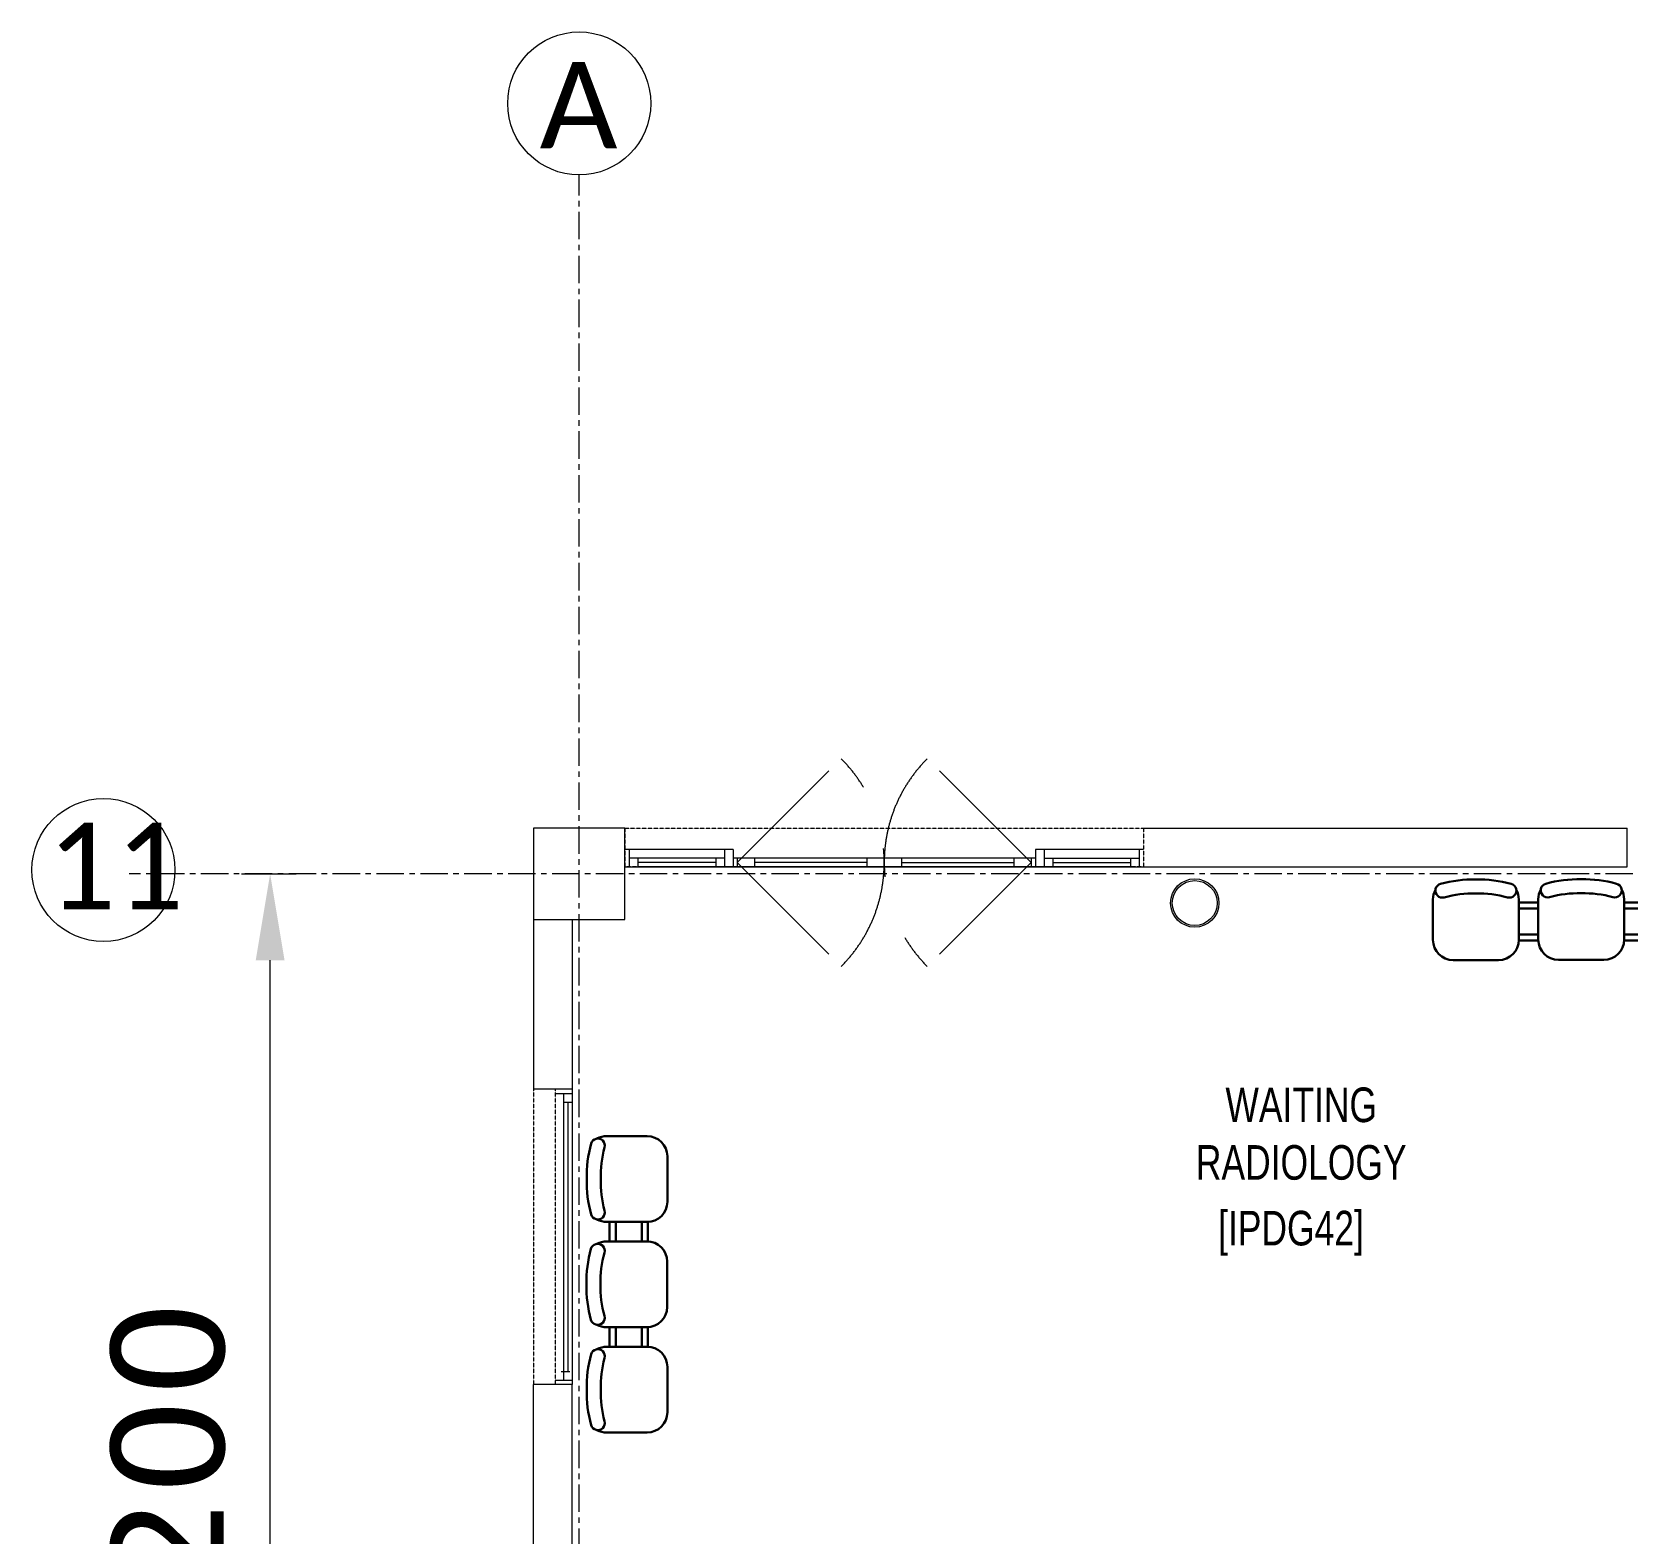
# Model space of a CAD drawing. Header units: millimetres. Extents: x 26027 to 581921, y 7230 to 233891.
# Drawn here: x 448286 to 457517, y 152929 to 161618 of the extents above; entities that cross this region are included whole.
import ezdxf

# ---------------------------------------------------------------- set-up
doc = ezdxf.new("R2010")
doc.units = ezdxf.units.MM
doc.header["$LTSCALE"] = 5
for name, pattern in [('CENTER', [50.8, 31.75, -6.35, 6.35, -6.35]), ('DASHED', [0.75, 0.5, -0.25]), ('HIDDEN2', [0.1875, 0.125, -0.0625])]:
    doc.linetypes.add(name, pattern=pattern)
doc.layers.get('0').update_dxf_attribs({"color": 252})
doc.layers.get('DEFPOINTS').update_dxf_attribs({"color": 252})
for name, color, linetype, lineweight in [('72_EGR_BASE_TEXT', 252, 'Continuous', 5), ('Aluminum', 252, 'Continuous', 5), ('AxisBalloons_2', 252, 'Continuous', 0), ('Dims', 252, 'Continuous', 5), ('GE-ARCHITECTURAL_ELEMENTS', 8, 'Continuous', 30), ('Medical Equipment and Furniture', 252, 'Continuous', 0), ('Proj', 252, 'HIDDEN2', 5), ('Structure', 252, 'Continuous', 5), ('Text', 252, 'Continuous', 5), ('Walls', 252, 'Continuous', 5)]:
    doc.layers.add(name, color=color, linetype=linetype, lineweight=lineweight)
doc.layers.add('axes', color=252, linetype='Continuous')
doc.styles.add('Dimension', font='verdana.ttf')
doc.styles.get("Standard").update_dxf_attribs({"font": 'calibri.ttf'})
doc.styles.add('X3G_ENTITY_2587EA', font='swisscl.ttf', dxfattribs={"height": 200})
doc.dimstyles.new('D500', dxfattribs={"dimtxt": 650, "dimasz": 500, "dimexe": 150, "dimexo": 100, "dimgap": 250, "dimtad": 1, "dimdec": 0, "dimtxsty": 'Dimension', "dimcen": 100, "dimdle": 150, "dimclrd": 250, "dimclre": 250, "dimclrt": 7, "dimadec": 0, "dimazin": 0, "dimtfac": 1, "dimtdec": 0, "dimtmove": 0, "dimatfit": 3, "dimfxl": 1, "dimlwd": 5, "dimlwe": 5, "dimarcsym": 0})

# ---------------------------------------------------------------- blocks, each defined once
blk = doc.blocks.new('WM00001-P')
blk.add_circle((0, 0), 0.14)
at = {"color": 8}
blk.add_circle((0, 0), 0.13, dxfattribs=at)
blk = doc.blocks.new('3seater')
at = {"layer": 'GE-ARCHITECTURAL_ELEMENTS'}
for p, q in [((-958973.1, -382949.7, 0), (-958973.1, -383188.2, 0)), ((-958476.3, -382949.7, 0), (-958476.3, -383188.2, 0)), ((-958476.3, -382949.7, 0), (-958476.3, -383165.8, 0)), ((-958476.3, -382971.4, 0), (-958363.6, -382971.4, 0)), ((-958363.6, -382948.4, 0), (-958363.6, -383187, 0)), ((-957866.8, -382948.4, 0), (-957866.8, -383164.5, 0)), ((-957866.8, -382948.4, 0), (-957866.8, -383187, 0)), ((-957754.1, -382971.4, 0), (-957866.8, -382971.4, 0)), ((-957754.1, -382949.7, 0), (-957754.1, -383188.2, 0)), ((-957754.1, -382949.7, 0), (-957754.1, -383165.8, 0)), ((-957257.3, -382949.7, 0), (-957257.3, -383188.2, 0)), ((-958476.3, -383007.5, 0), (-958363.6, -383007.5, 0)), ((-957754.1, -383007.5, 0), (-957866.8, -383007.5, 0)), ((-958476.3, -383157.4, 0), (-958363.6, -383157.4, 0)), ((-957754.1, -383157.4, 0), (-957866.8, -383157.4, 0)), ((-958476.3, -383192.2, 0), (-958363.5, -383192.2, 0)), ((-957754.1, -383192.2, 0), (-957866.9, -383192.2, 0)), ((-958856, -383305.4, 0), (-958593.5, -383305.4, 0)), ((-958246.5, -383304.2, 0), (-957984, -383304.2, 0)), ((-957374.4, -383305.4, 0), (-957636.9, -383305.4, 0))]:
    blk.add_line(p, q, dxfattribs=at)
for centre, radius, start, end in [((-958918.6, -382903.3, 0), 40.5, 105.63896, 285.63897), ((-958744.2, -383526.3, 0), 687.4, 88.37526, 105.63897), ((-958705.2, -383526.3, 0), 687.4, 74.36103, 91.62474), ((-958530.8, -382903.3, 0), 40.5, 254.36103, 74.36104), ((-958309.1, -382902.1, 0), 40.5, 105.63896, 285.63897), ((-958134.7, -383525, 0), 687.4, 88.37526, 105.63897), ((-958095.7, -383525, 0), 687.4, 74.36103, 91.62474), ((-957921.3, -382902.1, 0), 40.5, 254.36103, 74.36104), ((-957699.6, -382903.3, 0), 40.5, 105.63896, 285.63897), ((-957525.2, -383526.3, 0), 687.4, 88.37526, 105.63897), ((-957486.2, -383526.3, 0), 687.4, 74.36103, 91.62474), ((-957311.8, -382903.3, 0), 40.5, 254.36103, 74.36104), ((-958856, -382954.9, 0), 117.2, 151.03012, 180), ((-958744.2, -383526.3, 0), 606.4, 88.15806, 105.63897), ((-958705.2, -383526.3, 0), 606.4, 74.36103, 91.84194), ((-958593.5, -382954.9, 0), 117.2, 0, 28.96988), ((-958246.5, -382953.6, 0), 117.2, 151.03012, 180), ((-958134.7, -383525, 0), 606.4, 88.15806, 105.63897), ((-958095.7, -383525, 0), 606.4, 74.36103, 91.84194), ((-957984, -382953.6, 0), 117.2, 0, 28.96988), ((-957636.9, -382954.9, 0), 117.2, 151.03012, 180), ((-957525.2, -383526.3, 0), 606.4, 88.15806, 105.63897), ((-957486.2, -383526.3, 0), 606.4, 74.36103, 91.84194), ((-957374.4, -382954.9, 0), 117.2, 0, 28.96988), ((-958856, -383188.2, 0), 117.2, 180, 270), ((-958593.5, -383188.2, 0), 117.2, 270, 0), ((-958246.5, -383187, 0), 117.2, 180, 270), ((-957984, -383187, 0), 117.2, 270, 0), ((-957636.9, -383188.2, 0), 117.2, 180, 270), ((-957374.4, -383188.2, 0), 117.2, 270, 0)]:
    blk.add_arc(centre, radius, start, end, dxfattribs=at)
blk = doc.blocks.new('*D507')
at = {"layer": 'DEFPOINTS', "color": 0, "transparency": 16777216}
for p in [(449399.7, 156745.3, 0), (449664.7, 156745.3), (449664.7, 149545.3, 0)]:
    blk.add_point(p, dxfattribs=at)
at = {"layer": 'Dims', "color": 250, "linetype": 'Continuous', "lineweight": 5, "transparency": 16777216}
for p, q in [((449499.7, 156745.3), (449814.7, 156745.3)), ((449664.7, 150045.3), (449664.7, 156245.3)), ((449564.7, 149545.3), (449514.7, 149545.3))]:
    blk.add_line(p, q, dxfattribs=at)
at = {"layer": 'Dims', "color": 250, "transparency": 16777216}
for points in [[(449581.4, 156245.3), (449748.1, 156245.3), (449664.7, 156745.3)], [(449581.4, 150045.3), (449748.1, 150045.3), (449664.7, 149545.3)]]:
    blk.add_solid(points, dxfattribs=at)
at = {"layer": 'Dims', "color": 7, "lineweight": 0, "transparency": 16777216, "insert": (449076.2, 153145.3), "char_height": 650, "attachment_point": 5, "rotation": 90, "style": 'Dimension'}
blk.add_mtext('7200', dxfattribs=at)

msp = doc.modelspace()

# ---------------------------------------------------------------- linework, layer by layer
at = {"layer": 'Aluminum', "linetype": 'DASHED', "ltscale": 300}
for p, q in [((452368.1, 156810.2, 2.4), (452969.1, 157411.3, 2.4)), ((454068.1, 156810.2, 2.4), (453467.1, 157411.3, 2.4)), ((452368.1, 156810.2, 2.4), (452969.1, 156209.2, 2.4)), ((454068.1, 156810.2, 2.4), (453467.1, 156209.2, 2.4))]:
    msp.add_line(p, q, dxfattribs=at)
at = {"layer": 'Aluminum'}
for p, q in [((452343.1, 156885.2, 2.4), (451718.1, 156885.2, 2.4)), ((451743.1, 156885.2, 2.4), (451743.1, 156785.2, 2.4)), ((452293.1, 156835.2, 2.4), (451743.1, 156835.2, 2.4)), ((451793.1, 156835.2, 2.4), (451793.1, 156785.2, 2.4)), ((452243.1, 156835.2, 2.4), (452243.1, 156785.2, 2.4)), ((452293.1, 156885.2, 2.4), (452293.1, 156785.2, 2.4)), ((452343.1, 156885.2, 2.4), (452343.1, 156785.2, 2.4)), ((454093.1, 156835.2, 2.4), (452343.1, 156835.2, 2.4)), ((452368.1, 156835.2, 2.4), (452368.1, 156785.2, 2.4)), ((452468.1, 156835.2, 2.4), (452468.1, 156785.2, 2.4)), ((453118.1, 156835.2, 2.4), (453118.1, 156785.2, 2.4)), ((453218.1, 156835.2, 2.4), (453218.1, 156785.2, 2.4)), ((453318.1, 156835.2, 2.4), (453318.1, 156785.2, 2.4)), ((453968.1, 156835.2, 2.4), (453968.1, 156785.2, 2.4)), ((454068.1, 156835.2, 2.4), (454068.1, 156785.2, 2.4)), ((454718.1, 156885.2, 2.4), (454093.1, 156885.2, 2.4)), ((454093.1, 156885.2, 2.4), (454093.1, 156785.2, 2.4)), ((454143.1, 156885.2, 2.4), (454143.1, 156785.2, 2.4)), ((454143.1, 156835.2, 2.4), (454693.1, 156835.2, 2.4)), ((454193.1, 156835.2, 2.4), (454193.1, 156785.2, 2.4)), ((454643.1, 156835.2, 2.4), (454643.1, 156785.2, 2.4)), ((454693.1, 156885.2, 2.4), (454693.1, 156785.2, 2.4)), ((451718.1, 156785.2, 2.4), (454718.1, 156785.2, 2.4)), ((452243.1, 156810.2, 2.4), (451793.1, 156810.2, 2.4)), ((454643.1, 156785.2, 2.4), (451793.1, 156785.2, 2.4)), ((453118.1, 156810.2, 2.4), (452468.1, 156810.2, 2.4)), ((453318.1, 156810.2, 2.4), (453968.1, 156810.2, 2.4)), ((454193.1, 156810.2, 2.4), (454643.1, 156810.2, 2.4)), ((451313.1, 155474.1, 2.4), (451413.1, 155474.1, 2.4)), ((451363.1, 155474.1, 2.4), (451363.1, 153814.1, 2.4)), ((451413.1, 155499.1, 2.4), (451413.1, 153789.1, 2.4)), ((451363.1, 155424.1, 2.4), (451413.1, 155424.1, 2.4)), ((451388.1, 155424.1, 2.4), (451388.1, 153864.1, 2.4)), ((451313.1, 153814.1, 2.4), (451413.1, 153814.1, 2.4)), ((451348.1, 153864.1, 2.4), (451398.1, 153864.1, 2.4))]:
    msp.add_line(p, q, dxfattribs=at)
at = {"layer": 'Aluminum', "linetype": 'DASHED', "ltscale": 300}
for centre, start, end in [((452368.1, 156810.2, 2.4), 315, 45), ((454068.1, 156810.2, 2.4), 135, 225)]:
    msp.add_arc(centre, 850, start, end, dxfattribs=at)
at = {"layer": 'axes', "linetype": 'CENTER', "lineweight": 0}
for p, q in [((451453.1, 120285.6, 2.4), (451453.1, 160790.3, 2.4)), ((543910.8, 156745.3, 2.4), (448848.3, 156745.3, 2.4))]:
    msp.add_line(p, q, dxfattribs=at)
at = {"layer": 'AxisBalloons_2'}
for centre in [(451453.1, 161204.2, 2.4), (448700, 156767.4, 2.4)]:
    msp.add_circle(centre, 413.9, dxfattribs=at)
at = {"layer": 'Proj'}
for p, q in [((451718.1, 157010.3, 2.4), (454718.1, 157010.3, 2.4)), ((451718.1, 157010.3, 2.4), (451718.1, 156785.2, 2.4)), ((454718.1, 157010.3, 2.4), (454718.1, 156785.2, 2.4)), ((454718.1, 156785.3, 2.4), (451718.1, 156785.3, 2.4)), ((451188.1, 155499.1, 2.4), (451188.1, 153789.1, 2.4)), ((451313.1, 155499.1, 2.4), (451313.1, 153789.1, 2.4))]:
    msp.add_line(p, q, dxfattribs=at)
at = {"layer": 'Structure', "elevation": 2.4}
msp.add_lwpolyline([(451188.1, 156480.3), (451718.1, 156480.3), (451718.1, 157010.3), (451188.1, 157010.3)], close=True, dxfattribs=at)
at = {"layer": 'Walls'}
for p, q in [((454718.1, 157010.3, 2.4), (457516.9, 157010.3, 2.4)), ((457516.9, 156785.2, 2.4), (457516.9, 157010.2, 2.4)), ((454718.1, 156785.3, 2.4), (457516.9, 156785.3, 2.4)), ((451188.1, 156480.3, 2.4), (451188.1, 155499.1, 2.4)), ((451413.1, 156480.3, 2.4), (451413.1, 155499.1, 2.4)), ((451413.1, 155499.1, 2.4), (451188.1, 155499.1, 2.4)), ((451413.1, 153789.1, 2.4), (451188.1, 153789.1, 2.4)), ((451188.1, 152006.3, 2.4), (451188.1, 153789.1, 2.4)), ((451413.1, 152360.3, 2.4), (451413.1, 153789.1, 2.4))]:
    msp.add_line(p, q, dxfattribs=at)

# ---------------------------------------------------------------- block references
at = {"layer": 'Medical Equipment and Furniture', "xscale": 1000, "yscale": 1000, "zscale": 1000, "rotation": 101.9999999999856}
msp.add_blockref('WM00001-P', (455015.1, 156576.2, 0), dxfattribs=at)
at = {"layer": 'Medical Equipment and Furniture'}
msp.add_blockref('3seater', (1415366.5, 539551.1, 2.4), dxfattribs=at)
at = {"layer": 'Medical Equipment and Furniture', "xscale": -1, "rotation": 90}
msp.add_blockref('3seater', (68657.9, -803746, 2.4), dxfattribs=at)

# ---------------------------------------------------------------- texts
at = {"layer": '72_EGR_BASE_TEXT', "char_height": 200, "attachment_point": 2, "style": 'X3G_ENTITY_2587EA'}
for s, insert in [('WAITING^M^JRADIOLOGY', (455631.2, 155508.2, 2.4)), ('[IPDG42]', (455571.8, 154794.5, 2.4))]:
    msp.add_mtext(s, dxfattribs=dict(at, insert=insert))
at = {"layer": 'Text', "char_height": 500, "attachment_point": 1}
for s, width, insert in [('A', 500, (451223.9, 161443.9, 2.4)), ('11', 1.122, (448375.3, 157038.9, 2.4))]:
    msp.add_mtext_dynamic_manual_height_columns(s, width=width, gutter_width=1, heights=[0], dxfattribs=dict(at, insert=insert))

# ---------------------------------------------------------------- dimensions: what is measured, and where the dimension line sits
at = {"layer": 'Dims', "lineweight": 0}
dim = msp.add_linear_dim(base=(449664.7, 156745.3, 2.4), p1=(449664.7, 149545.3, 2.4), p2=(449399.7, 156745.3, 2.4), angle=90, dimstyle='D500', dxfattribs=at)
dim.commit()
dim.dimension.update_dxf_attribs({"geometry": '*D507', "text_midpoint": (449076.2, 153145.3, 2.4)})

doc.saveas('drawing.dxf')
